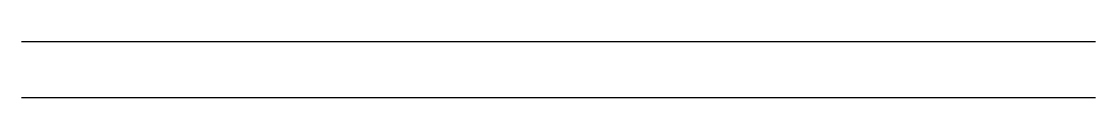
# Paper-space layout 'Layout1' of a CAD drawing. Extents: x 10 to 200, y 10 to 20.
import ezdxf

# ---------------------------------------------------------------- set-up
doc = ezdxf.new("R2010")
doc.units = 0
doc.header["$MEASUREMENT"] = 0
doc.layers.add('NOPLOT', color=7, linetype='Continuous', plot=False)

psp = doc.layouts.get("Layout1")

# ---------------------------------------------------------------- linework, layer by layer
psp.add_line((10, 10), (200, 10))
at = {"layer": 'NOPLOT'}
psp.add_line((10, 20), (200, 20), dxfattribs=at)

doc.saveas('drawing.dxf')
